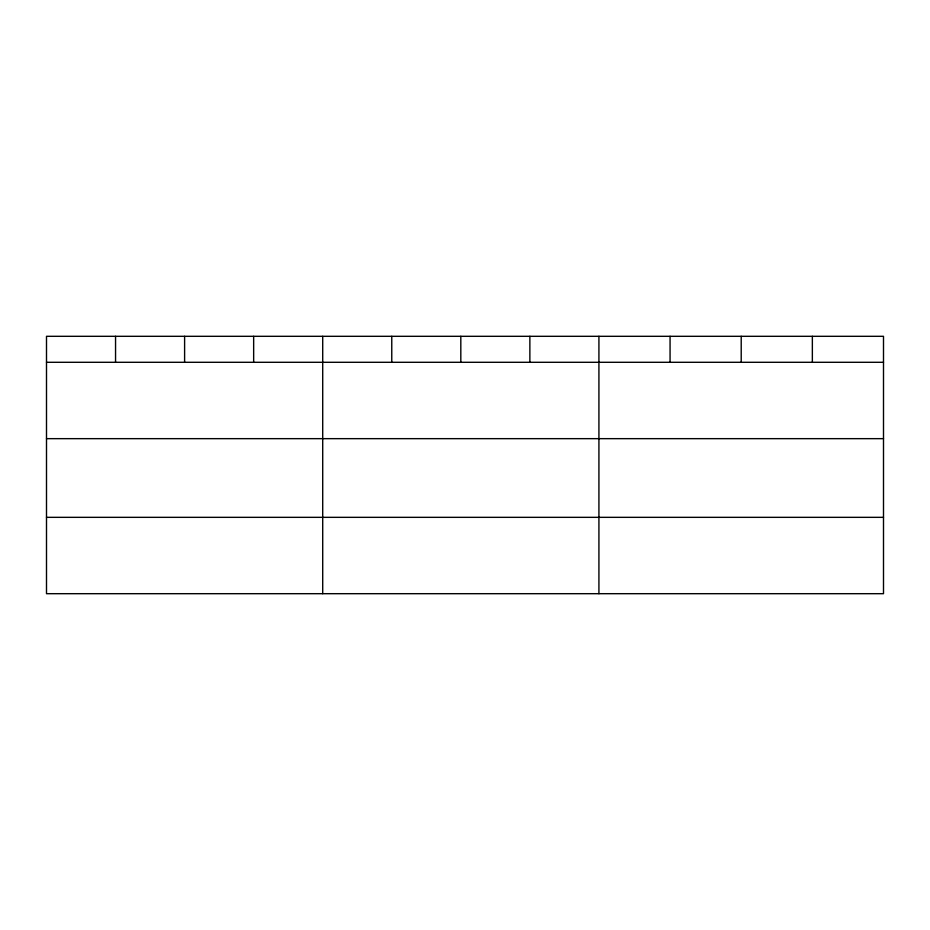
<?xml version="1.0" encoding="UTF-8"?>
<svg xmlns="http://www.w3.org/2000/svg" width="930" height="930" viewBox="0 0 930 930"><rect width="100%" height="100%" fill="white"/><g stroke="black" fill="none" stroke-linecap="round" stroke-linejoin="round"><path stroke-width="1.4" d="M883.5 438.658L883.5 336.311L46.5 336.311L46.5 593.689L883.5 593.689L883.5 438.658L46.5 438.658M46.5 362.293L883.5 362.293M46.5 517.336L883.5 517.336M812.355 336.311L812.355 362.293M741.21 336.311L741.21 362.293M670.065 336.311L670.065 362.293M598.92 336.311L598.92 593.689M529.868 336.311L529.868 362.293M460.815 336.311L460.815 362.293M391.763 336.311L391.763 362.293M322.71 336.311L322.71 593.689M253.657 336.311L253.657 362.293M184.605 336.311L184.605 362.293M115.553 336.311L115.553 362.293"/></g></svg>
